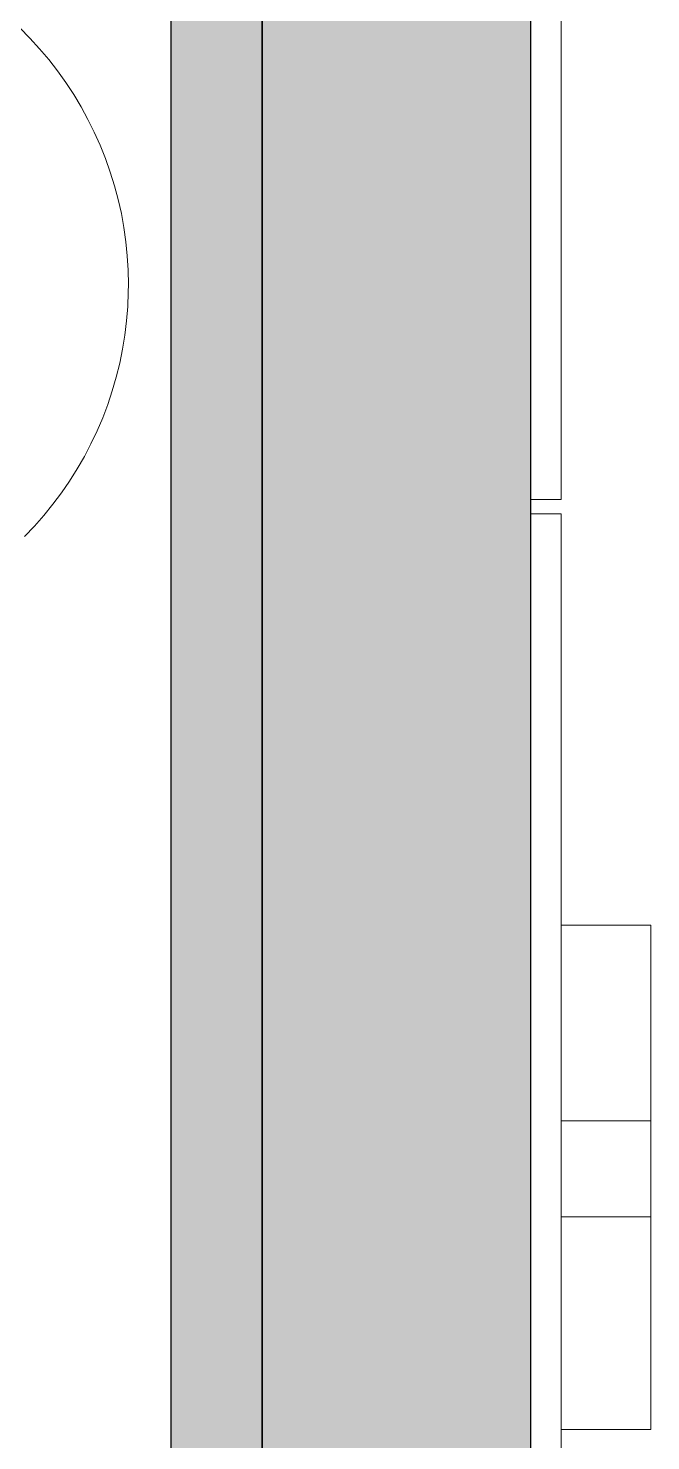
# Model space of a CAD drawing. Header units: millimetres. Extents: x 79795 to 317870, y -36033 to 97293.
# Drawn here: x 230579 to 231275, y 11013 to 12592 of the extents above; entities that cross this region are included whole.
import ezdxf

# ---------------------------------------------------------------- set-up
doc = ezdxf.new("R2010")
doc.units = ezdxf.units.MM
doc.header["$MEASUREMENT"] = 0
for name, color, linetype, lineweight in [('CSM-STL-XX-ZZ-M3-A-XXXX-00001_detached _19_04_21__rvt-1-Level 4$0$A-GENM', 8, 'CONTINUOUS', 9), ('CSM-STL-XX-ZZ-M3-A-XXXX-00001_detached _19_04_21__rvt-1-Level 4$0$A-GLAZ-CURT', 7, 'CONTINUOUS', 9), ('CSM-STL-XX-ZZ-M3-A-XXXX-00001_detached _19_04_21__rvt-1-Level 4$0$A-WALL', 7, 'CONTINUOUS', 9), ('CSM-STL-XX-ZZ-M3-A-XXXX-00001_detached _19_04_21__rvt-1-Level 4$0$A-WALL-PATT', 7, 'CONTINUOUS', 9), ('CSM-STL-XX-ZZ-M3-A-XXXX-00001_detached _19_04_21__rvt-1-Level 4$0$I-WALL', 7, 'CONTINUOUS', 9), ('I-FURN', 8, 'CONTINUOUS', 9)]:
    doc.layers.add(name, color=color, linetype=linetype, lineweight=lineweight)

msp = doc.modelspace()

# ---------------------------------------------------------------- hatches: boundary and pattern name
at = {"layer": 'CSM-STL-XX-ZZ-M3-A-XXXX-00001_detached _19_04_21__rvt-1-Level 4$0$A-WALL-PATT'}
h = msp.add_hatch(color=256, dxfattribs=at)
h.paths.add_polyline_path([(230840.8, 8967.3), (231140.8, 8967.3), (231140.8, 13645.3), (230840.8, 13645.3), (230840.8, 9267.3)], flags=0)
h.paths.add_polyline_path([(230840.8, 14969.3), (231140.8, 14969.3), (231140.8, 16290.3), (230840.8, 16290.3), (230840.8, 15774.6)], flags=0)
h.paths.add_polyline_path([(230840.8, 25449.3), (231140.8, 25449.3), (231140.8, 26790.3), (230840.8, 26790.3), (230840.8, 25540.5)], flags=0)
h.paths.add_polyline_path([(230840.8, 28449.3), (231140.8, 28449.3), (231140.8, 34647.3), (230840.8, 34647.3), (230840.8, 28795.9)], flags=0)
h = msp.add_hatch(color=256, dxfattribs=at)
h.paths.add_polyline_path([(230738.8, 9267.3), (230840.8, 9267.3), (230840.8, 13645.3), (230738.8, 13645.3), (230738.8, 9369.3)], flags=0)
h.paths.add_polyline_path([(230840.8, 14969.3), (230840.8, 15169.3), (230738.8, 15169.3), (230738.8, 14969.3), (230789.7, 14969.3)], flags=0)

# ---------------------------------------------------------------- linework, layer by layer
at = {"layer": 'CSM-STL-XX-ZZ-M3-A-XXXX-00001_detached _19_04_21__rvt-1-Level 4$0$A-GENM'}
for p, q in [((231274.8, 11589.3), (231174.8, 11589.3)), ((231274.8, 11589.3), (231274.8, 11370.2)), ((231174.8, 11370.2), (231274.8, 11370.2)), ((231274.8, 11370.2), (231274.8, 11263)), ((231174.8, 11263), (231274.8, 11263)), ((231274.8, 11263), (231274.8, 11025.3)), ((231174.8, 11025.3), (231274.8, 11025.3))]:
    msp.add_line(p, q, dxfattribs=at)
at = {"layer": 'CSM-STL-XX-ZZ-M3-A-XXXX-00001_detached _19_04_21__rvt-1-Level 4$0$A-GLAZ-CURT', "lineweight": 20}
for p, q in [((231140.8, 13549.3), (231140.8, 12065.3)), ((231174.8, 12065.3), (231174.8, 13549.3)), ((231140.8, 12065.3), (231174.8, 12065.3)), ((231140.8, 12049.3), (231140.8, 8985.3)), ((231174.8, 12049.3), (231140.8, 12049.3)), ((231174.8, 8985.3), (231174.8, 12049.3))]:
    msp.add_line(p, q, dxfattribs=at)
at = {"layer": 'CSM-STL-XX-ZZ-M3-A-XXXX-00001_detached _19_04_21__rvt-1-Level 4$0$A-WALL', "lineweight": 30}
for p, q in [((230840.8, 13645.3), (230840.8, 9267.3)), ((231140.8, 8967.3), (231140.8, 13565.3))]:
    msp.add_line(p, q, dxfattribs=at)
at = {"layer": 'CSM-STL-XX-ZZ-M3-A-XXXX-00001_detached _19_04_21__rvt-1-Level 4$0$I-WALL', "lineweight": 30}
for p, q in [((230738.8, 13645.3), (230738.8, 9369.3)), ((230840.8, 9267.3), (230840.8, 13645.3))]:
    msp.add_line(p, q, dxfattribs=at)
at = {"layer": 'I-FURN'}
for p, q in [((230581.3, 12581.1), (230570, 12592.5)), ((230592.1, 12569.3), (230581.3, 12581.1)), ((230602.4, 12557.1), (230592.1, 12569.3)), ((230612.2, 12544.5), (230602.4, 12557.1)), ((230621.5, 12531.4), (230612.2, 12544.5)), ((230630.2, 12518), (230621.5, 12531.4)), ((230638.5, 12504.3), (230630.2, 12518)), ((230646.1, 12490.3), (230638.5, 12504.3)), ((230653.2, 12475.9), (230646.1, 12490.3)), ((230659.8, 12461.3), (230653.2, 12475.9)), ((230665.7, 12446.5), (230659.8, 12461.3)), ((230671, 12431.4), (230665.7, 12446.5)), ((230675.8, 12416.1), (230671, 12431.4)), ((230679.9, 12400.7), (230675.8, 12416.1)), ((230683.4, 12385), (230679.9, 12400.7)), ((230686.2, 12369.3), (230683.4, 12385)), ((230688.5, 12353.5), (230686.2, 12369.3)), ((230690.1, 12337.5), (230688.5, 12353.5)), ((230691, 12321.6), (230690.1, 12337.5)), ((230691.3, 12305.6), (230691, 12321.6)), ((230691.2, 12296.9), (230691.3, 12305.6)), ((230690.6, 12281), (230691.2, 12296.9)), ((230689.3, 12265), (230690.6, 12281)), ((230687.3, 12249.1), (230689.3, 12265)), ((230684.8, 12233.3), (230687.3, 12249.1)), ((230681.6, 12217.7), (230684.8, 12233.3)), ((230677.7, 12202.1), (230681.6, 12217.7)), ((230673.3, 12186.8), (230677.7, 12202.1)), ((230668.2, 12171.6), (230673.3, 12186.8)), ((230662.6, 12156.6), (230668.2, 12171.6)), ((230656.3, 12141.9), (230662.6, 12156.6)), ((230649.5, 12127.4), (230656.3, 12141.9)), ((230642.1, 12113.2), (230649.5, 12127.4)), ((230634.1, 12099.4), (230642.1, 12113.2)), ((230616.5, 12072.6), (230625.6, 12085.8)), ((230625.6, 12085.8), (230634.1, 12099.4)), ((230606.9, 12059.8), (230616.5, 12072.6)), ((230596.9, 12047.4), (230606.9, 12059.8)), ((230586.3, 12035.4), (230596.9, 12047.4)), ((230575.3, 12023.8), (230586.3, 12035.4))]:
    msp.add_line(p, q, dxfattribs=at)

doc.saveas('drawing.dxf')
